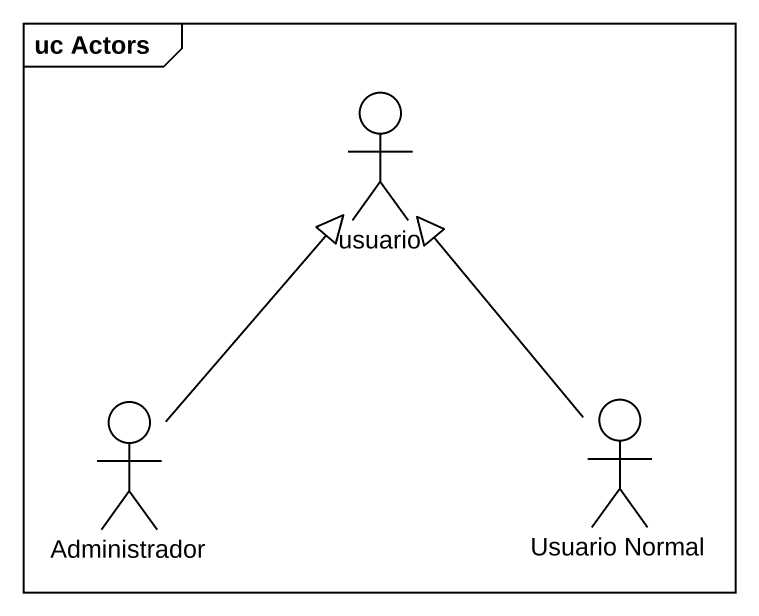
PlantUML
@startuml
mainframe uc Actors
actor usuario
actor Administrador
actor "Usuario Normal" as Usuario_Normal
Administrador -up-|> usuario
Usuario_Normal -up-|> usuario
@enduml
